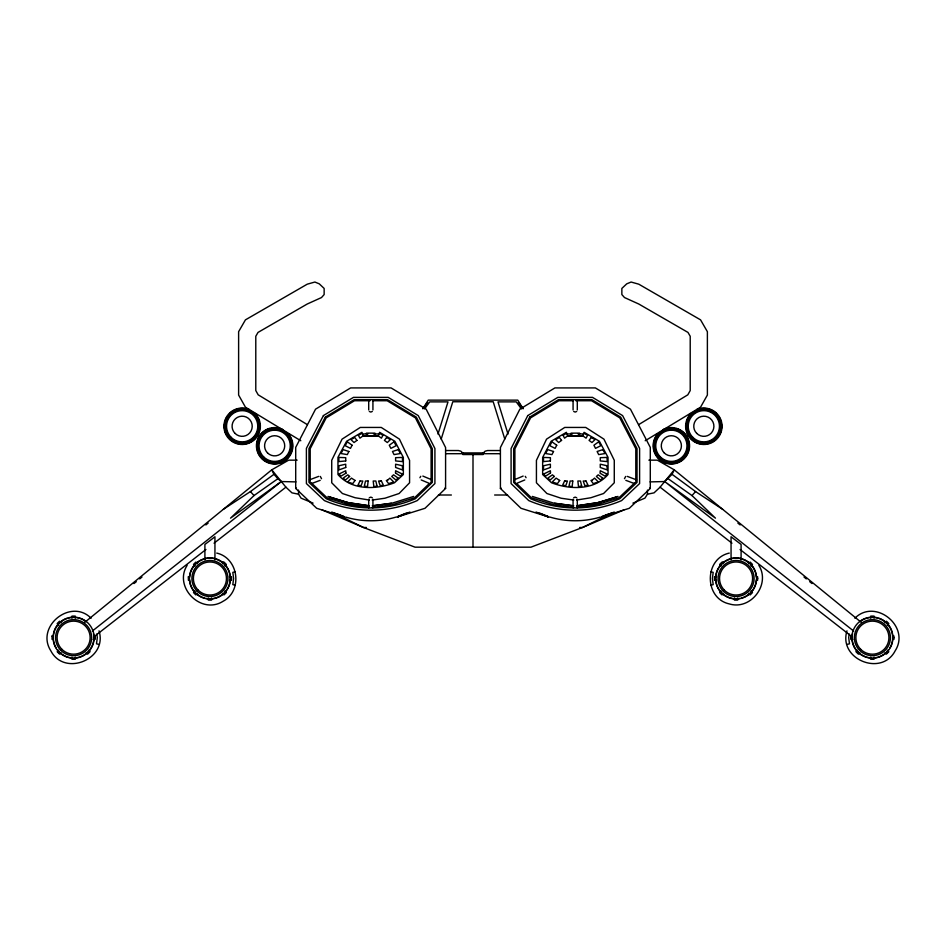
<?xml version="1.0" encoding="UTF-8"?>
<svg xmlns="http://www.w3.org/2000/svg" width="946" height="946" viewBox="0 0 946 946"><rect width="100%" height="100%" fill="white"/><g stroke="black" fill="none" stroke-linecap="round" stroke-linejoin="round"><path stroke-width="1.42" d="M321.534 478.7L320.316 476.429M91.123 618.223C70.796 597.718 35.215 626.559 50.824 650.813C64.482 677.111 107.962 659.102 99.023 630.852M187.142 565.341C173.201 587.159 201.262 615.207 223.067 601.278C242.992 590.812 238.676 558.045 216.729 553.091M729.271 553.091C704.001 558.66 704.001 598.345 729.271 603.903C750.757 610.584 770.872 584.368 758.858 565.341M846.977 630.852C838.038 659.102 881.518 677.111 895.176 650.813C910.785 626.559 875.204 597.718 854.877 618.223M849.177 633.974L848.692 637.651L849.496 643.788L846.977 644.463M374.462 436.047L374.947 433.138L366.398 433.138L366.894 436.047M579.106 436.047L579.602 433.138L571.053 433.138L571.538 436.047M419.929 477.718L420.745 476.323M437.986 434.096L447.99 401.873L429.744 401.873L424.588 408.909M441.203 439.086L452.791 401.754L493.209 401.754L504.797 439.086M378.246 436.047L379.228 433.138L382.929 435.302L381.427 438.164L378.542 436.047L362.803 436.047L359.929 438.164L358.416 435.302L362.129 433.138L363.098 436.047M582.902 436.047L583.871 433.138L587.584 435.302L586.071 438.164L583.15 436.047L567.387 436.047L564.573 438.164L563.071 435.302L566.772 433.138L567.754 436.047M635.428 482.815L636.173 480.84M430.714 482.803L431.825 480.142M359.965 481.017L357.978 485.18L361.159 485.641L362.779 481.017L360.024 481.017M564.608 481.017L562.634 485.18L565.803 485.641L567.434 481.017L564.537 480.994L565.554 481.017M650.079 481.892L664.683 481.549L672.05 474.313L674.238 469.831L657.352 460.158L648.861 460.158M422.838 408.79L428.219 400.134L517.781 400.134L523.162 408.79M423.264 408.471L427.675 402.216M647.442 490.099L647.442 494.202L644.924 498.152L632.921 503.13M647.442 494.202L654.041 492.854L660.083 487.178L674.238 469.831L861.014 622.161M668.089 478.688L691.987 495.55L695.582 491.577L722.649 509.315M57.694 624.076L60.024 621.747M58.664 650.257L57.198 651.723L58.356 652.906L59.539 654.064L61.005 652.598M87.186 653.568L89.515 651.238M194.001 564.916L196.342 562.586M194.982 591.108L193.516 592.563L194.663 593.757L195.846 594.904L197.312 593.438M222.523 563.556L223.989 562.09L225.172 563.248L226.319 564.431L224.864 565.897M223.493 594.407L225.834 592.078M720.166 564.916L722.508 562.586M721.136 591.108L719.681 592.563L720.828 593.757L722.011 594.904L723.477 593.438M748.688 563.556L750.154 562.09L751.337 563.248L752.484 564.431L751.018 565.897M749.658 594.407L751.999 592.078M857.454 650.257L855.988 651.723L857.135 652.906L858.329 654.064L859.784 652.598M884.995 622.716L886.461 621.25L887.644 622.397L888.802 623.591L887.336 625.046M885.976 653.568L888.306 651.238M482.566 453.702L485.144 451.195L487.604 450.533L500.316 450.533M92.389 631.006L281.317 481.549L277.911 478.688L254.013 495.55L230.54 518.148L281.317 481.549L295.921 481.892M429.023 483.832L414.49 497.844L392.649 504.667L372.263 507.458M331.715 512.034L343.776 516.776L316.697 508.298L295.708 488.443L295.708 447.387L315.55 409.169L350.611 387.919L391.088 387.919L426.149 409.169L445.59 447.541L445.59 488.443L425.002 508.298L397.923 516.776L409.985 512.034M634.742 482.827L618.873 497.844L597.032 504.667L576.646 507.458L599.114 504.017M536.015 512.034L548.077 516.776L520.998 508.298L500.41 488.443L500.41 447.541L519.851 409.169L554.912 387.919L595.389 387.919L630.45 409.169L650.292 447.387L650.292 488.443L629.303 508.298L602.224 516.776L614.285 512.034M84.986 622.161L271.762 469.831L288.648 460.158L297.139 460.158M134.001 583.552L136.283 581.695M139.701 578.905L141.983 577.036M205.85 524.947L208.132 523.091M93.5 637.119L205.932 549.508M214.044 543.181L285.917 487.178L291.959 492.854L298.558 494.202L301.076 498.152L313.079 503.13M372.31 411.439L370.808 412.066L369.318 411.439M369.318 497.738L370.808 497.123L372.31 497.738M576.682 411.439L575.192 412.066L573.69 411.439M573.69 497.738L575.192 497.123L576.682 497.738M223.351 509.315L250.418 491.577L273.95 474.313L271.762 469.831L285.917 487.178M381.404 481.029L378.566 481.017L380.197 485.641L383.367 485.18L381.392 481.017L380.446 481.017M625.684 476.429L624.466 478.7M638.645 424.636L687.813 394.825L690.213 390.556L690.213 336.279L687.99 332.424L638.763 304.009L624.502 297.552L621.853 294.561L621.853 288.435L626.737 283.835L631.1 282.038L638.763 284.178L700.56 319.854L707.383 331.679L707.383 395.061L700.56 407.182L645.196 440.741M361.916 432.31L346.638 441.238L337.959 457.356L337.959 474.525C351.687 490.501 376.283 489.839 394.541 482.72L403.351 474.537L403.351 457.426L394.849 441.238L379.559 432.31M566.441 432.31L551.151 441.238L542.649 457.426L542.649 474.537L551.459 482.72C569.717 489.839 594.313 490.501 608.042 474.525L608.042 457.356L599.362 441.238L584.084 432.31M295.708 488.443L296.465 488.101M500.41 488.443L501.155 488.101M623.946 509.894L582.5 527.501L530.954 547.178L415.046 547.178L363.5 527.501L322.054 509.894M514.056 479.882L523.162 476.063M515.7 483.784L524.794 479.953M397.249 516.705L406.011 513.229M601.55 516.705L607.805 514.222M397.119 517.166L407.631 513.004M601.42 517.166L611.92 513.004L582.5 527.501L579.579 527.501M309.46 479.847L318.707 476.382M312.18 483.335L320.186 480.332M585.976 481.017L588.022 485.18L584.841 485.641L583.221 481.017L586.035 481.017M413.662 496.437L392.306 503.118L372.251 505.85L391.443 503.296M598.759 502.468L576.563 505.838L597.825 502.693L618.045 496.425M597.825 502.693L616.331 497.04M235.329 571.691L232.811 572.365L233.615 578.503L232.811 584.628L235.329 585.302M710.671 585.302L713.189 584.628L712.385 578.503L713.189 572.365L710.671 571.691M576.646 500.044L590.824 497.75L603.583 493.516L614.273 482.779L614.273 460.276L603.938 439.145L585.74 427.438L564.738 427.438L546.552 439.145L536.429 460.359L536.429 482.791L546.906 493.516L561.025 498.211L573.808 500.067M372.192 500.067L384.975 498.211L399.094 493.516L409.571 482.791L409.571 460.359L399.449 439.145L381.262 427.438L360.26 427.438L342.062 439.145L331.727 460.276L331.727 482.779L342.417 493.516L355.176 497.75L369.354 500.044M204.904 558.637L209.917 557.974L214.943 558.637M731.057 558.637L736.083 557.974L741.096 558.637M370.099 400.737L354.49 400.737L326.204 417.872L310.205 448.7L310.205 480.391M372.937 400.737L387.139 400.737L415.412 417.872L431.104 448.83L431.104 480.391M573.063 400.737L558.861 400.737L530.588 417.872L514.896 448.83L514.896 480.391M575.901 400.737L591.51 400.737L619.796 417.872L635.795 448.7L635.795 480.391M518.325 402.216L522.736 408.471M362.436 433.942L367.97 433.942M373.504 433.942L379.039 433.942M566.961 433.942L572.496 433.942M578.03 433.942L583.564 433.942M364.482 435.917L376.946 435.917M569.054 435.917L581.518 435.917M445.684 450.533L458.396 450.533L460.856 451.195L463.434 453.702M461.955 452.921L484.045 452.921M445.625 453.702L500.375 453.702M462.819 454.541L483.181 454.541M438.424 495.006L451.384 495.006M494.616 495.006L507.576 495.006M366.421 527.501L363.5 527.501L334.021 513.039L344.581 517.166M229.393 576.847L231.463 576.847L231.498 578.503L231.463 580.146L229.393 580.146M716.607 576.847L714.537 576.847L714.502 578.503L714.537 580.146L716.607 580.146M208.274 599.35L211.573 599.35M734.427 599.35L737.726 599.35M71.955 616.804L75.254 616.804M870.746 616.804L874.045 616.804M93.086 639.307L95.156 639.307L95.156 636.008L94.458 636.008L94.458 639.307M852.914 639.307L850.844 639.307L850.844 636.008L851.542 636.008L851.542 639.307M71.955 658.511L75.254 658.511M870.746 658.511L874.045 658.511M554.557 503.296L573.796 505.862L553.694 503.118L532.338 496.437M573.737 507.458L553.351 504.667L531.51 497.844L516.977 483.832M329.669 497.04L348.175 502.693L369.401 505.838L347.241 502.468M346.886 504.017L369.401 507.446L348.968 504.667L327.127 497.844L311.258 482.827M99.023 644.463L96.504 643.788L97.308 637.651L96.823 633.974M327.955 496.425L348.175 502.693M627.293 476.382L636.54 479.847M625.814 480.332L633.82 483.335M538.369 513.004L548.881 517.166M539.989 513.229L548.751 516.705M338.195 514.222L344.45 516.705M422.838 476.063L431.944 479.882M421.207 479.953L430.3 483.784M649.535 488.101L650.292 488.443M444.845 488.101L445.59 488.443M307.355 424.636L258.187 394.825L255.787 390.556L255.787 336.279L258.01 332.424L307.237 304.009L321.498 297.552L324.147 294.561L324.147 288.435L319.263 283.835L314.9 282.038L307.237 284.178L245.44 319.854L238.617 331.679L238.617 395.061L245.44 407.182L300.804 440.741M672.05 474.313L695.582 491.577M660.083 487.178L731.956 543.181M740.068 549.508L852.5 637.119M853.611 631.006L664.683 481.549L715.46 518.148L691.987 495.55M737.868 523.091L740.15 524.947M804.017 577.036L806.299 578.905M809.717 581.695L811.999 583.552M525.255 476.323L526.071 477.718M885.976 621.747L888.306 624.076M887.336 650.257L888.802 651.723L887.644 652.906L886.461 654.064L884.995 652.598M856.485 651.238L858.814 653.568M749.658 562.586L751.999 564.916M723.477 563.556L722.011 562.09L720.828 563.248L719.681 564.431L721.136 565.897M751.018 591.108L752.484 592.563L751.337 593.757L750.154 594.904L748.688 593.438M720.166 592.078L722.508 594.407M223.493 562.586L225.834 564.916M197.312 563.556L195.846 562.09L194.663 563.248L193.516 564.431L194.982 565.897M224.864 591.108L226.319 592.563L225.172 593.757L223.989 594.904L222.523 593.438M194.001 592.078L196.342 594.407M61.005 622.716L59.539 621.25L58.356 622.397L57.198 623.591L58.664 625.046M88.546 650.257L90.012 651.723L88.865 652.906L87.671 654.064L86.216 652.598M57.694 651.238L60.024 653.568M273.95 474.313L277.911 478.688M250.418 491.577L254.013 495.55M521.412 408.909L516.256 401.873L498.01 401.873L508.014 434.096M514.175 480.142L515.286 482.803M309.827 480.84L310.572 482.815M874.045 618.176L874.045 616.106L872.389 616.083L870.746 616.106L870.746 618.176M874.045 657.139L874.045 659.208L872.389 659.232L870.746 659.208L870.746 657.139M741.096 559.772L741.096 544.447L731.057 536.784L731.057 559.772M737.726 597.978L737.726 600.048L736.083 600.071L734.427 600.048L734.427 597.978M715.223 576.847L715.223 580.146M577.297 400.075L577.297 409.949M577.297 499.24L577.297 507.789M573.075 400.075L573.075 409.949M573.075 499.24L573.075 507.789M473 453.702L473 547.178M372.925 400.075L372.925 409.949M372.925 499.24L372.925 507.789M368.704 400.075L368.704 409.949M368.704 499.24L368.704 507.789M298.558 490.099L298.558 494.202M230.777 576.847L230.777 580.146M214.943 559.772L214.943 536.784L204.904 544.447L204.904 559.772M211.573 597.978L211.573 600.048L209.917 600.071L208.274 600.048L208.274 597.978M75.254 618.176L75.254 616.106L73.611 616.083L71.955 616.106L71.955 618.176M75.254 657.139L75.254 659.208L73.611 659.232L71.955 659.208L71.955 657.139M395.972 517.107A88.297 88.297 0 0 1 345.728 517.107M259.346 430.868A17.797 17.797 0 0 1 257.572 435.16M254.746 438.849A17.797 17.797 0 0 1 244.482 443.911M239.835 443.911A17.797 17.797 0 0 1 229.571 438.849M226.744 435.16A17.797 17.797 0 0 1 224.971 430.868M224.509 428.585A17.797 17.797 0 0 1 224.509 423.938M224.971 421.656A17.797 17.797 0 0 1 226.744 417.363M229.571 413.686A17.797 17.797 0 0 1 236.441 409.405M237.552 409.074A17.797 17.797 0 0 1 246.764 409.074M257.572 417.363A17.797 17.797 0 0 1 259.346 421.656M259.807 423.938A17.797 17.797 0 0 1 259.807 428.585M255.042 413.378A18.222 18.222 0 0 1 249.129 443.106A18.222 18.222 0 0 1 223.93 426.268A18.222 18.222 0 0 1 249.129 409.429M291.841 441.191A17.797 17.797 0 0 1 290.055 454.695M288.767 456.634A17.797 17.797 0 0 1 285.479 459.922M283.552 461.21A17.797 17.797 0 0 1 279.259 462.984M278.124 463.256A17.797 17.797 0 0 1 271.171 463.256M268.936 462.653A17.797 17.797 0 0 1 262.066 458.384M261.273 457.533A17.797 17.797 0 0 1 259.239 454.695M258.684 453.678A17.797 17.797 0 0 1 257.454 450.402M257.005 443.473A17.797 17.797 0 0 1 262.066 433.209M262.905 432.417A17.797 17.797 0 0 1 270.048 428.609M279.259 428.609A17.797 17.797 0 0 1 282.523 429.839M288.022 434.06A17.797 17.797 0 0 1 291.498 440.079M288.353 433.776A18.222 18.222 0 0 1 280.513 463.055A18.222 18.222 0 0 1 256.461 444.608A18.222 18.222 0 0 1 282.712 429.46M721.029 430.868A17.797 17.797 0 0 1 719.256 435.16M716.429 438.849A17.797 17.797 0 0 1 706.165 443.911M701.518 443.911A17.797 17.797 0 0 1 691.254 438.849M688.428 435.16A17.797 17.797 0 0 1 686.654 430.868M686.193 428.585A17.797 17.797 0 0 1 686.193 423.938M686.654 421.656A17.797 17.797 0 0 1 688.428 417.363M699.236 409.074A17.797 17.797 0 0 1 708.448 409.074M709.559 409.405A17.797 17.797 0 0 1 716.429 413.686M719.256 417.363A17.797 17.797 0 0 1 721.029 421.656M721.491 423.938A17.797 17.797 0 0 1 721.491 428.585M696.871 409.429A18.222 18.222 0 0 1 722.07 426.268A18.222 18.222 0 0 1 696.871 443.106A18.222 18.222 0 0 1 690.958 413.378M688.546 450.402A17.797 17.797 0 0 1 687.316 453.678M686.761 454.695A17.797 17.797 0 0 1 684.727 457.533M683.934 458.384A17.797 17.797 0 0 1 677.064 462.653M674.829 463.256A17.797 17.797 0 0 1 667.876 463.256M666.741 462.984A17.797 17.797 0 0 1 662.448 461.21M660.521 459.922A17.797 17.797 0 0 1 657.234 456.634M655.945 454.695A17.797 17.797 0 0 1 654.159 441.191M654.502 440.079A17.797 17.797 0 0 1 657.978 434.06M663.477 429.839A17.797 17.797 0 0 1 666.741 428.609M675.952 428.609A17.797 17.797 0 0 1 683.095 432.417M683.934 433.209A17.797 17.797 0 0 1 688.995 443.473M663.288 429.46A18.222 18.222 0 0 1 689.539 444.608A18.222 18.222 0 0 1 665.487 463.055A18.222 18.222 0 0 1 657.647 433.776M721.254 563.674A20.966 20.966 0 0 1 723.323 561.865M756.327 579.815A20.28 20.28 0 0 1 741.333 598.097M740.044 598.392A20.28 20.28 0 0 1 721.739 592.846M720.828 591.877A20.28 20.28 0 0 1 730.832 558.909M741.333 558.909A20.28 20.28 0 0 1 756.327 577.178M878.905 618.448A20.28 20.28 0 0 1 889.961 647.797M888.483 650.008A20.28 20.28 0 0 1 878.905 656.867M877.64 657.245A20.28 20.28 0 0 1 873.714 657.896M871.077 657.896A20.28 20.28 0 0 1 867.139 657.245M865.874 656.867A20.28 20.28 0 0 1 852.5 633.69M860.044 621.557A20.28 20.28 0 0 1 877.64 618.057M600.272 517.107A88.297 88.297 0 0 1 550.028 517.107M222.677 561.865A20.966 20.966 0 0 1 224.746 563.674M215.168 558.909A20.28 20.28 0 0 1 225.172 591.877M224.261 592.846A20.28 20.28 0 0 1 205.956 598.392M204.667 598.097A20.28 20.28 0 0 1 189.673 579.815M189.673 577.178A20.28 20.28 0 0 1 204.667 558.909M93.5 633.69A20.28 20.28 0 0 1 80.126 656.867M78.861 657.245A20.28 20.28 0 0 1 74.923 657.896M72.286 657.896A20.28 20.28 0 0 1 68.36 657.245M67.095 656.867A20.28 20.28 0 0 1 57.517 650.008M56.039 647.797A20.28 20.28 0 0 1 67.095 618.448M68.36 618.057A20.28 20.28 0 0 1 85.956 621.557M52.054 636.008L52.054 639.307L52.751 639.307L52.751 636.008L52.054 636.008M188.372 576.847L188.372 580.146L189.07 580.146L189.07 576.847L188.372 576.847M757.651 578.503L757.628 580.146L756.93 580.146L756.93 576.847L757.628 576.847L757.651 578.503M893.97 637.651L893.946 639.307L893.249 639.307L893.249 636.008L893.946 636.008L893.97 637.651M368.136 481.017L367.509 486.575L364.34 486.114L365.511 481.017L368.136 481.017M572.791 481.017L572.164 486.575L568.984 486.114L570.154 481.017L572.791 481.017M527.762 415.59L511.088 448.499L511.088 483.56L528.755 500.588C558.447 513.359 591.912 513.359 621.605 500.588L639.602 483.56L639.602 448.357L622.586 415.59L592.527 397.367L557.821 397.367L527.762 415.59M529.665 417.127L513.666 448.723L513.666 482.389L530.611 498.731C559.121 510.994 591.25 510.994 619.76 498.731L637.036 482.389L637.036 448.593L620.694 417.127L591.841 399.65L558.53 399.65L529.665 417.127M348.885 451.49L347.3 454.6L340.986 453.536L343.091 449.622L348.885 451.49M352.078 445.223L350.481 448.369L345.195 445.708L347.3 441.806L352.078 445.223M553.528 451.49L551.944 454.6L545.629 453.536L547.734 449.622L553.528 451.49M556.733 445.223L555.125 448.369L549.839 445.708L551.944 441.806L556.733 445.223M323.414 415.59L306.398 448.357L306.398 483.56L324.395 500.588C354.088 513.359 387.553 513.359 417.245 500.588L434.912 483.56L434.912 448.499L418.238 415.59L388.179 397.367L353.473 397.367L323.414 415.59M325.306 417.127L308.964 448.593L308.964 482.389L326.24 498.731C354.75 510.994 386.879 510.994 415.389 498.731L432.334 482.389L432.334 448.723L416.335 417.127L387.47 399.65L354.159 399.65L325.306 417.127M550.489 472.976L545.7 476.086L543.524 474.1L550.395 470.741L550.489 472.976M592.149 480.225L594.549 478.108L598.404 482.046L593.213 483.607L590.966 480.45L592.208 480.225M355.034 480.45L352.787 483.607L347.596 482.046L351.451 478.108L355.034 480.45M559.689 480.45L557.431 483.607L552.239 482.046L556.094 478.108L559.689 480.45M386.642 437.466L384.431 440.398L387.328 442.539L390.343 439.642L386.642 437.466M591.285 437.466L589.074 440.398L591.971 442.539L594.999 439.642L591.285 437.466M395.511 472.976L395.605 470.741L402.476 474.1L400.3 476.086L395.523 473M387.564 480.225L386.311 480.45L388.57 483.607L393.761 482.046L389.906 478.108L387.564 480.225M398.112 478.073L395.936 480.06L391.727 476.465L393.56 474.821L398.112 478.073M602.768 478.073L600.592 480.06L596.382 476.465L598.203 474.821L602.768 478.073M607.119 474.1L604.943 476.086L600.036 473.177L600.261 470.741L607.119 474.1M349.618 476.465L345.408 480.06L343.232 478.073L347.797 474.821L349.618 476.465M554.273 476.465L550.064 480.06L547.888 478.073L552.44 474.821L554.273 476.465M356.926 440.398L354.029 442.539L351.001 439.642L354.715 437.466L356.926 440.398M561.569 440.398L558.672 442.539L555.657 439.642L559.358 437.466L561.569 440.398M394.056 441.806L389.267 445.223L390.875 448.369L396.161 445.708L394.056 441.806M598.7 441.806L593.922 445.223L595.519 448.369L600.805 445.708L598.7 441.806M345.964 473.177L341.057 476.086L338.881 474.1L345.739 470.741L345.964 473.177M345.739 467.466L338.881 469.937L338.881 465.763L345.739 464.202L345.739 467.466M550.395 467.466L543.524 469.937L543.524 465.763L550.395 464.202L550.395 467.466M398.266 449.622L392.472 451.49L394.056 454.6L400.371 453.536L398.266 449.622M602.909 449.622L597.115 451.49L598.7 454.6L605.014 453.536L602.909 449.622M377.016 486.114L373.836 486.575L373.209 481.017L375.846 481.017L377.016 486.114M581.66 486.114L578.491 486.575L577.864 481.017L580.489 481.017L581.66 486.114M345.739 460.939L338.881 461.601L338.881 457.438L345.739 457.675L345.739 460.939M550.395 460.939L543.524 461.601L543.524 457.438L550.395 457.675L550.395 460.939M402.476 457.438L395.605 457.675L395.605 460.939L402.476 461.601L402.476 457.438M607.119 457.438L600.261 457.675L600.261 460.939L607.119 461.601L607.119 457.438M607.119 465.763L600.261 464.202L600.261 467.466L607.119 469.937L607.119 465.763M402.476 465.763L395.605 464.202L395.605 467.466L402.476 469.937L402.476 465.763M233.402 441.427A17.501 17.501 0 0 0 259.665 426.268A17.501 17.501 0 0 0 233.402 411.108A17.501 17.501 0 0 0 233.402 441.427M235.034 433.386A10.063 10.063 0 0 0 251.884 428.869A10.063 10.063 0 0 0 239.551 416.536A10.063 10.063 0 0 0 235.034 433.386M231.12 437.312A15.621 15.621 0 0 0 257.241 430.312A15.621 15.621 0 0 0 238.12 411.179A15.621 15.621 0 0 0 231.12 437.312M230.54 437.892A16.437 16.437 0 0 0 258.033 430.525A16.437 16.437 0 0 0 237.907 410.387A16.437 16.437 0 0 0 230.54 437.892M265.897 460.95A17.501 17.501 0 0 0 292.148 445.803A17.501 17.501 0 0 0 265.897 430.643A17.501 17.501 0 0 0 265.897 460.95M267.529 452.921A10.063 10.063 0 0 0 284.379 448.404A10.063 10.063 0 0 0 272.046 436.071A10.063 10.063 0 0 0 267.529 452.921M263.603 456.835A15.621 15.621 0 0 0 289.736 449.835A15.621 15.621 0 0 0 270.603 430.714A15.621 15.621 0 0 0 263.603 456.835M263.023 457.426A16.437 16.437 0 0 0 290.528 450.048A16.437 16.437 0 0 0 270.39 429.922A16.437 16.437 0 0 0 263.023 457.426M691.467 438.637A17.501 17.501 0 0 0 720.746 430.797A17.501 17.501 0 0 0 699.307 409.358A17.501 17.501 0 0 0 691.467 438.637M696.717 433.386A10.063 10.063 0 0 0 713.568 428.869A10.063 10.063 0 0 0 701.234 416.536A10.063 10.063 0 0 0 696.717 433.386M692.803 437.312A15.621 15.621 0 0 0 718.925 430.312A15.621 15.621 0 0 0 699.803 411.179A15.621 15.621 0 0 0 692.803 437.312M692.212 437.892A16.437 16.437 0 0 0 719.717 430.525A16.437 16.437 0 0 0 699.591 410.387A16.437 16.437 0 0 0 692.212 437.892M658.972 458.171A17.501 17.501 0 0 0 688.262 450.331A17.501 17.501 0 0 0 666.824 428.893A17.501 17.501 0 0 0 658.972 458.171M664.234 452.921A10.063 10.063 0 0 0 681.073 448.404A10.063 10.063 0 0 0 668.751 436.071A10.063 10.063 0 0 0 664.234 452.921M660.308 456.835A15.621 15.621 0 0 0 686.441 449.835A15.621 15.621 0 0 0 667.308 430.714A15.621 15.621 0 0 0 660.308 456.835M659.729 457.426A16.437 16.437 0 0 0 687.234 450.048A16.437 16.437 0 0 0 667.096 429.922A16.437 16.437 0 0 0 659.729 457.426M721.573 593.012A20.516 20.516 0 0 0 755.901 583.812A20.516 20.516 0 0 0 730.773 558.672A20.516 20.516 0 0 0 721.573 593.012M724.4 590.186A16.52 16.52 0 0 0 752.035 582.771A16.52 16.52 0 0 0 731.802 562.539A16.52 16.52 0 0 0 724.4 590.186M723.335 591.238A18.021 18.021 0 0 0 753.489 583.162A18.021 18.021 0 0 0 731.412 561.084A18.021 18.021 0 0 0 723.335 591.238M857.88 652.161A20.516 20.516 0 0 0 892.208 642.973A20.516 20.516 0 0 0 867.08 617.833A20.516 20.516 0 0 0 857.88 652.161M860.706 649.334A16.52 16.52 0 0 0 888.353 641.932A16.52 16.52 0 0 0 868.121 621.699A16.52 16.52 0 0 0 860.706 649.334M859.654 650.399A18.021 18.021 0 0 0 889.808 642.322A18.021 18.021 0 0 0 867.73 620.245A18.021 18.021 0 0 0 859.654 650.399M195.408 593.012A20.516 20.516 0 0 0 229.736 583.812A20.516 20.516 0 0 0 204.608 558.672A20.516 20.516 0 0 0 195.408 593.012M198.234 590.186A16.52 16.52 0 0 0 225.881 582.771A16.52 16.52 0 0 0 205.649 562.539A16.52 16.52 0 0 0 198.234 590.186M197.17 591.238A18.021 18.021 0 0 0 227.324 583.162A18.021 18.021 0 0 0 205.258 561.084A18.021 18.021 0 0 0 197.17 591.238M59.101 652.161A20.516 20.516 0 0 0 93.429 642.973A20.516 20.516 0 0 0 68.301 617.833A20.516 20.516 0 0 0 59.101 652.161M61.928 649.334A16.52 16.52 0 0 0 89.563 641.932A16.52 16.52 0 0 0 69.33 621.699A16.52 16.52 0 0 0 61.928 649.334M60.863 650.399A18.021 18.021 0 0 0 91.017 642.322A18.021 18.021 0 0 0 68.94 620.245A18.021 18.021 0 0 0 60.863 650.399"/></g></svg>
